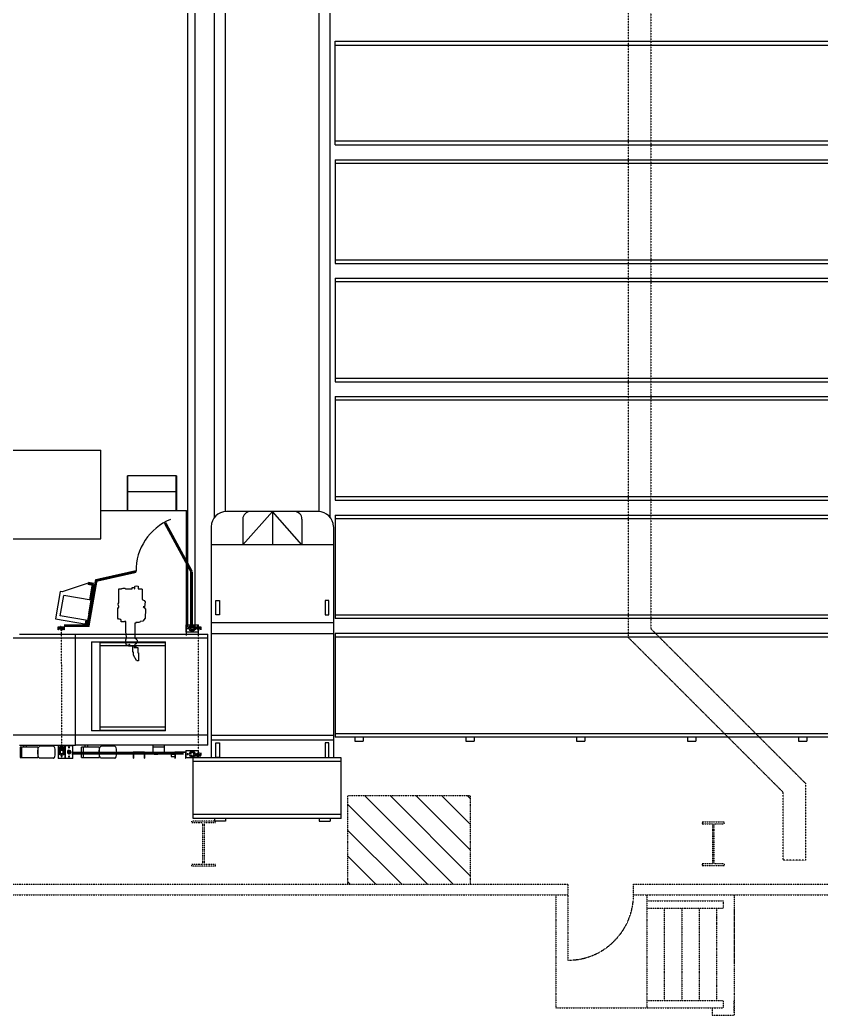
# Model space of a CAD drawing. Header units: millimetres. Extents: x -1732 to 458256, y -4349 to 130988.
# Drawn here: x 112965 to 123971, y 25979 to 39640 of the extents above; entities that cross this region are included whole.
import ezdxf

# ---------------------------------------------------------------- set-up
doc = ezdxf.new("R2010")
doc.units = ezdxf.units.MM
doc.header["$LTSCALE"] = 0.01
doc.header["$MEASUREMENT"] = 0
for name, pattern in [('HIDDEN', [9.525, 6.35, -3.175]), ('HIDDEN2', [4.7625, 3.175, -1.5875]), ('PHANTOM2', [31.75, 15.875, -3.175, 3.175, -3.175, 3.175, -3.175])]:
    doc.linetypes.add(name, pattern=pattern)
for name, color, linetype in [('F-E-EQP', 251, 'CONTINUOUS'), ('F-E-EQP-CAN', 251, 'HIDDEN2'), ('F-E-EQP-PH2', 251, 'PHANTOM2'), ('S-E-ACI', 251, 'PHANTOM2'), ('S-E-BET', 251, 'PHANTOM2'), ('SAFETY-GUARD', 251, 'CONTINUOUS')]:
    doc.layers.add(name, color=color, linetype=linetype)

msp = doc.modelspace()

# ---------------------------------------------------------------- hatches: boundary and pattern name
at = {"layer": 'F-E-EQP-PH2', "linetype": 'Continuous'}
h = msp.add_hatch(dxfattribs=at)
h.set_pattern_fill('ANSI31', color=256, scale=2000, angle=90, style=0)
h.set_pattern_definition([(135, (-78000, -38000), (-176.7767, -176.7767), [])])
h.paths.add_polyline_path([(119156.69551, 28993.53379), (117469.15801, 28993.53379), (117469.15801, 28276.77557), (119156.69551, 28276.77557)])
h.paths.add_polyline_path([(119156.69551, 28276.77557), (117469.15801, 28276.77557), (117469.15801, 27773.53379), (119156.69551, 27773.53379)])

# ---------------------------------------------------------------- linework, layer by layer
at = {"layer": 'F-E-EQP'}
for p, q in [((115637.65801, 32809.5177), (115637.65801, 45453.58158)), ((115789.65801, 32891.02998), (115789.65801, 45453.58158)), ((117076.65801, 32891.02914), (117076.65801, 45453.58158)), ((117228.65801, 32809.26314), (117228.65801, 45453.58158)), ((117294.60431, 39345.93878), (127206.58011, 39345.93878)), ((117294.60431, 37923.13809), (117294.60431, 39345.93878)), ((117294.60431, 39294.93878), (128572.60431, 39294.93878)), ((128572.60431, 37974.13878), (117294.60431, 37974.13878)), ((117294.60431, 37923.13809), (128572.58011, 37923.13809)), ((117294.60431, 37719.93913), (128730.58011, 37719.93913)), ((117294.60431, 37719.93913), (117294.60431, 36297.13844)), ((130096.60431, 37668.93913), (117294.60431, 37668.93913)), ((117294.60431, 36348.13913), (130096.60431, 36348.13913)), ((117294.60431, 36297.13844), (130096.58011, 36297.13844)), ((117294.60431, 36094.33913), (130254.58011, 36094.33913)), ((117294.60431, 36094.33913), (117294.60431, 34671.53844)), ((132230.20431, 36043.33913), (117294.60431, 36043.33913)), ((117294.60431, 34722.53913), (132230.20431, 34722.53913)), ((117294.60431, 34671.53844), (132230.58011, 34671.53844)), ((117294.60431, 34468.73913), (132388.58011, 34468.73913)), ((117294.60431, 34468.73913), (117294.60431, 33045.93844)), ((133754.58011, 34417.73913), (117294.60431, 34417.73913)), ((112856.51284, 33734.10493), (114076.57138, 33734.10495)), ((114076.57139, 32514.04641), (114076.57138, 33734.10495)), ((115114.62708, 33378.85659), (114442.62841, 33378.85659)), ((114442.62841, 32905.78254), (114442.62841, 33378.85659)), ((114448.6284, 32905.78254), (114448.6284, 33378.85659)), ((115108.62708, 33378.85659), (115108.62708, 32905.78254)), ((115114.62708, 33378.85659), (115114.62708, 32905.78254)), ((115114.62706, 33159.78203), (114442.62841, 33159.78203)), ((117294.60431, 33096.93913), (133754.20431, 33096.93913)), ((117294.60431, 33045.93844), (133754.58011, 33045.93844)), ((114076.57139, 32905.78254), (115256.11988, 32905.78254)), ((115256.11988, 31191.40987), (115256.11988, 32905.78254)), ((117063.00148, 32891.47794), (115803.31453, 32891.47794)), ((116026.75882, 32432.30447), (116433.15801, 32891.47794)), ((116433.15801, 32891.47794), (116433.15801, 32432.30447)), ((116433.15801, 32891.47794), (116433.15801, 32432.30447)), ((116840.18598, 32432.30355), (116433.78598, 32891.47794)), ((117294.60431, 32843.13913), (133912.58011, 32843.13913)), ((117294.60431, 32843.13913), (117294.60431, 31420.96263)), ((135278.20431, 32792.13913), (117294.60431, 32792.13913)), ((115594.29717, 32683.10514), (115594.29717, 29511.30154)), ((116026.75882, 32785.92931), (116026.75882, 32432.30447)), ((116840.18598, 32785.9291), (116840.18598, 32432.30355)), ((117271.39254, 32683.10472), (117271.39254, 29511.29478)), ((112856.51286, 32514.04639), (114076.57139, 32514.04641)), ((117271.35175, 32432.30355), (115594.68954, 32432.30355)), ((113902.55742, 31907.54484), (113548.02288, 31790.09168)), ((113517.57206, 31794.44179), (113452.32031, 31418.15666)), ((113548.02288, 31790.09168), (113517.57206, 31794.44179)), ((113519.74712, 31459.48278), (113569.77347, 31740.06533)), ((113946.0586, 31674.81358), (113569.77347, 31740.06533)), ((113913.43272, 31487.75854), (113946.0586, 31674.81358)), ((115655.60419, 31471.73828), (115655.60419, 31671.73788)), ((115655.60419, 31671.73788), (115705.60409, 31671.73788)), ((115705.60409, 31671.73788), (115705.60409, 31471.73828)), ((117160.39137, 31671.73544), (117160.39137, 31471.73544)), ((117210.39137, 31671.73544), (117160.39137, 31671.73544)), ((117210.39137, 31471.73544), (117210.39137, 31671.73544)), ((113896.03225, 31394.23103), (113519.74712, 31459.48278)), ((113913.43272, 31487.75854), (113896.03225, 31394.23103)), ((115705.60409, 31471.73828), (115655.60419, 31471.73828)), ((117160.39137, 31471.73544), (117210.39137, 31471.73544)), ((113452.32031, 31418.15666), (113880.2294, 31344.30434)), ((115594.92347, 31367.47794), (117271.62617, 31367.47794)), ((111483.03993, 31154.98575), (113730.93543, 31154.98575)), ((112962.04575, 31205.78565), (115547.0318, 31205.78565)), ((113728.03544, 29681.7887), (113728.03544, 31205.78565)), ((113730.93543, 31154.98575), (115547.0318, 31154.98575)), ((115547.0318, 29681.7887), (115547.0318, 31205.78565)), ((115594.92347, 31215.07794), (117271.69851, 31215.07794)), ((113950.40872, 31100.59812), (114966.16107, 31100.59813)), ((113950.40872, 31100.59812), (113950.40874, 29880.39027)), ((114063.51177, 31094.07295), (114966.16107, 31094.07296)), ((114063.51177, 31094.07295), (114063.51178, 29886.91545)), ((114063.51177, 31050.57178), (114966.16107, 31050.57179)), ((114063.51177, 31050.57178), (114063.51178, 29932.59168)), ((114966.16108, 29880.39028), (114966.16107, 31100.59813)), ((114966.16108, 29886.91546), (114966.16107, 31094.07296)), ((114966.16108, 29932.59169), (114966.16107, 31050.57179)), ((114966.16108, 29932.59169), (114063.51178, 29932.59168)), ((111483.03993, 29827.83841), (113728.03544, 29827.83841)), ((113728.03544, 29827.83841), (115547.0318, 29827.83841)), ((114966.16108, 29880.39028), (113950.40874, 29880.39027)), ((114966.16108, 29886.91546), (114063.51178, 29886.91545)), ((115594.92347, 29819.80647), (117271.39254, 29819.80647)), ((112962.04575, 29681.7887), (113728.03544, 29681.7887)), ((112968.84946, 29656.78875), (112968.84946, 29516.78903)), ((113210.84897, 29656.78875), (112968.84946, 29656.78875)), ((112994.24941, 29516.78903), (112994.24941, 29656.78875)), ((113015.61187, 29681.7887), (113015.61187, 29656.78875)), ((113015.61187, 29681.7887), (113055.61179, 29681.7887)), ((113055.61179, 29656.78875), (113055.61179, 29681.7887)), ((113210.84897, 29656.78875), (113210.84897, 29516.78903)), ((113426.04854, 29669.33872), (113236.24892, 29669.33872)), ((115547.0318, 29681.7887), (113728.03544, 29681.7887)), ((114054.38479, 29656.78875), (113812.38527, 29656.78875)), ((113812.38527, 29516.78903), (113812.38527, 29656.78875)), ((113837.78522, 29516.78903), (113837.78522, 29656.78875)), ((113859.14768, 29681.7887), (113859.14768, 29656.78875)), ((113899.1476, 29656.78875), (113899.1476, 29681.7887)), ((114054.38479, 29656.78875), (114054.38479, 29516.78903)), ((114269.58436, 29669.33872), (114079.78474, 29669.33872)), ((114797.0333, 29579.7889), (114797.0333, 29681.7887)), ((114797.0333, 29662.78874), (114949.033, 29662.78874)), ((114949.033, 29681.7887), (114949.033, 29579.7889)), ((115594.92347, 29757.16105), (117271.39254, 29757.16105)), ((115655.29822, 29714.06459), (115705.29812, 29714.06459)), ((115655.29822, 29514.06499), (115655.29822, 29714.06459)), ((115655.29822, 29514.06499), (115655.29822, 29714.06459)), ((115655.29822, 29714.06459), (115705.29812, 29714.06459)), ((115705.29812, 29714.06459), (115705.29812, 29514.06499)), ((115705.29812, 29714.06459), (115705.29812, 29514.06499)), ((117160.39137, 29714.05824), (117160.39137, 29514.05824)), ((117210.39137, 29714.05824), (117160.39137, 29714.05824)), ((117210.39137, 29514.05824), (117210.39137, 29714.05824)), ((112968.84946, 29516.78903), (113210.84897, 29516.78903)), ((113216.228, 29637.58879), (113210.84897, 29637.58879)), ((113216.228, 29535.98899), (113210.84897, 29535.98899)), ((113812.38527, 29516.78903), (114054.38479, 29516.78903)), ((114059.76381, 29637.58879), (114054.38479, 29637.58879)), ((114059.76381, 29535.98899), (114054.38479, 29535.98899)), ((114523.09635, 29592.88888), (114675.49605, 29592.88888)), ((114523.09635, 29592.88888), (114523.09635, 29503.98905)), ((114527.85884, 29588.12639), (114670.73356, 29588.12639)), ((114527.85884, 29588.12639), (114527.85884, 29503.98905)), ((114670.73356, 29588.12639), (114670.73356, 29503.98905)), ((114675.49605, 29592.88888), (114675.49605, 29503.98905)), ((114949.033, 29579.7889), (114797.0333, 29579.7889)), ((114812.03327, 29554.78895), (114812.03327, 29579.7889)), ((114862.03317, 29554.78895), (114812.03327, 29554.78895)), ((114862.03317, 29579.7889), (114862.03317, 29554.78895)), ((115093.00771, 29556.28895), (115043.00781, 29556.28895)), ((115043.00781, 29556.28895), (115043.00781, 29530.289)), ((115043.00781, 29530.289), (115093.00771, 29530.289)), ((115093.00771, 29592.88888), (115093.00771, 29503.98905)), ((115093.00771, 29592.88888), (115245.40741, 29592.88888)), ((115097.7702, 29588.12639), (115097.7702, 29503.98905)), ((115097.7702, 29588.12639), (115240.64492, 29588.12639)), ((115240.64492, 29588.12639), (115240.64492, 29503.98905)), ((115245.40741, 29592.88888), (115245.40741, 29503.98905)), ((115344.69551, 28679.44478), (115344.69551, 29511.29478)), ((117376.69551, 29511.29478), (115344.69551, 29511.29478)), ((115705.29812, 29514.06499), (115655.29822, 29514.06499)), ((117160.39137, 29514.05824), (117210.39137, 29514.05824)), ((117376.69551, 28679.44478), (117376.69551, 29511.29478)), ((113426.04854, 29504.23905), (113236.24892, 29504.23905)), ((114269.58436, 29504.23905), (114079.78474, 29504.23905)), ((114523.09635, 29503.98905), (114527.85884, 29503.98905)), ((114670.73356, 29503.98905), (114675.49605, 29503.98905)), ((115093.00771, 29503.98905), (115097.7702, 29503.98905)), ((115240.64492, 29503.98905), (115245.40741, 29503.98905)), ((117376.69551, 29460.49478), (115344.69551, 29460.49478)), ((117376.69551, 28730.24478), (115344.69551, 28730.24478)), ((117376.69551, 28679.44478), (115344.69551, 28679.44478)), ((115637.65801, 28679.44478), (115637.65801, 28641.34478)), ((115789.65801, 28641.34478), (115637.65801, 28641.34478)), ((115789.65801, 28679.44478), (115789.65801, 28641.34478)), ((117076.65801, 28679.44478), (117076.65801, 28641.34478)), ((117076.65801, 28641.34478), (117228.65801, 28641.34478)), ((117228.65801, 28679.44478), (117228.65801, 28641.34478))]:
    msp.add_line(p, q, dxfattribs=at)
at = {"layer": 'F-E-EQP', "lineweight": 211}
for p, q in [((113902.55742, 31907.54484), (113978.68447, 31894.49449)), ((113939.57437, 31675.93801), (113978.68447, 31894.49449)), ((113880.2294, 31344.30434), (113889.37037, 31395.38626))]:
    msp.add_line(p, q, dxfattribs=at)
at = {"layer": 'F-E-EQP', "linetype": 'Continuous'}
for p, q in [((117294.60431, 31471.96332), (135278.20431, 31471.96332)), ((135278.58011, 31420.96263), (117294.60431, 31420.96263)), ((117294.60431, 31217.53913), (117294.60431, 29794.73844)), ((135436.58011, 31217.53913), (117294.60431, 31217.53913)), ((136802.58011, 31166.63878), (117294.60431, 31166.63878)), ((117294.60431, 29845.73913), (136802.58011, 29845.73913)), ((136802.58011, 29794.73844), (117294.60431, 29794.73844)), ((117565.20801, 29795.36263), (117565.20801, 29737.36424)), ((117679.50801, 29795.36263), (117679.50801, 29737.36424)), ((119089.20801, 29795.36263), (119089.20801, 29737.36424)), ((119203.50801, 29795.36263), (119203.50801, 29737.36424)), ((120613.20801, 29795.36263), (120613.20801, 29737.36424)), ((120727.50801, 29795.36263), (120727.50801, 29737.36424)), ((122137.20801, 29795.36263), (122137.20801, 29737.36424)), ((122251.50801, 29795.36263), (122251.50801, 29737.36424)), ((123661.20801, 29795.36263), (123661.20801, 29737.36424)), ((123775.50801, 29795.36263), (123775.50801, 29737.36424)), ((117565.20801, 29737.36424), (117679.50801, 29737.36424)), ((119089.20801, 29737.36424), (119203.50801, 29737.36424)), ((120613.20801, 29737.36424), (120727.50801, 29737.36424)), ((122137.20801, 29737.36424), (122251.50801, 29737.36424)), ((123661.20801, 29737.36424), (123775.50801, 29737.36424))]:
    msp.add_line(p, q, dxfattribs=at)
msp.add_lwpolyline([(114570.3004, 31872.74392), (114592.05099, 31868.3938), (114592.05099, 31831.4178), (114635.55216, 31831.4178), (114644.25239, 31824.89263), (114644.25239, 31683.51382), (114672.52815, 31670.46347), (114685.57851, 31650.88795), (114676.87827, 31583.46113), (114657.92419, 31583.46113), (114670.3531, 31572.58584), (114688.8411, 31550.83525), (114687.75357, 31429.03197), (114652.95263, 31385.5308), (114618.15169, 31383.35574), (114611.62652, 31372.48045), (114598.57617, 31365.95527), (114557.25006, 31365.95527), (114557.25006, 31359.4301), (114546.37476, 31359.4301), (114546.37476, 31237.62682), (114542.02465, 31172.37506), (114542.02465, 31150.62448), (114550.72488, 31148.44942), (114561.60018, 31141.92424), (114568.12535, 31135.39907), (114574.65053, 31124.52377), (114576.82559, 31113.64848), (114574.65053, 31091.89789), (114568.12535, 31083.19766), (114561.60018, 31074.49743), (114550.72488, 31070.14731), (114544.19971, 31067.53724), (114544.19971, 31052.74684), (114559.42512, 31052.74684), (114559.42512, 31033.17131), (114535.49947, 31033.17131), (114535.49947, 31024.47108), (114587.70088, 31024.47108), (114587.70088, 30952.69415), (114596.40111, 30952.69415), (114596.40112, 30839.5911), (114583.35076, 30839.5911), (114574.65053, 30841.76616), (114571.38794, 30845.02875), (114568.12535, 30848.29134), (114526.79924, 30917.89321), (114524.62418, 30930.94356), (114524.62418, 30961.39438), (114518.09901, 30961.39438), (114518.09901, 31030.99625), (114520.27406, 31035.34637), (114524.62418, 31037.52143), (114509.39877, 31037.52143), (114509.39877, 31044.04661), (114459.37242, 31044.0466), (114459.37242, 31052.74684), (114474.59783, 31052.74684), (114474.59783, 31065.79719), (114470.24772, 31065.79719), (114470.24772, 31061.44707), (114461.54748, 31061.44707), (114452.84725, 31052.74684), (114437.62184, 31052.74684), (114428.9216, 31054.9219), (114420.22137, 31085.37272), (114420.22137, 31131.04895), (114428.9216, 31163.67483), (114428.9216, 31170.2), (114431.09666, 31172.37506), (114422.39643, 31237.62682), (114420.22137, 31237.62682), (114420.22137, 31381.18068), (114402.8209, 31381.18068), (114402.8209, 31374.6555), (114374.54514, 31374.6555), (114374.54514, 31379.00562), (114354.96961, 31379.00562), (114354.96961, 31402.93127), (114350.61949, 31402.93127), (114350.61949, 31406.84637), (114333.21902, 31413.80656), (114324.51879, 31413.80656), (114320.16867, 31413.80656), (114309.29338, 31426.85691), (114309.29338, 31559.53548), (114320.16867, 31572.58583), (114324.51879, 31572.58583), (114324.51879, 31594.33642), (114320.16867, 31598.68654), (114315.81855, 31624.78724), (114324.51879, 31638.45903), (114324.51878, 31824.89263), (114326.69384, 31829.24274), (114333.21902, 31831.4178), (114361.49478, 31831.4178), (114363.66984, 31833.59286), (114372.37007, 31833.59286), (114383.24536, 31837.94298), (114404.99595, 31837.94298), (114411.52113, 31835.76792), (114415.87124, 31833.59286), (114418.0463, 31831.4178), (114509.39876, 31831.4178), (114509.39876, 31846.64321), (114518.09899, 31848.81827), (114531.14935, 31848.81827), (114537.67452, 31846.64321), (114537.67452, 31831.4178), (114546.37476, 31831.4178), (114546.37476, 31861.86862), (114548.54981, 31868.3938), (114570.3004, 31872.74392)], dxfattribs=at)
at = {"layer": 'F-E-EQP'}
msp.add_lwpolyline([(115240.21847, 29504.10516), (115244.56858, 29504.10516), (115244.56858, 29591.1075)], dxfattribs=at)
for centre, radius, start, end in [((115802.68781, 32683.0873), 208.39065, 90, 179.995093964), ((116132.30745, 32785.92931), 105.54863, 90, 180), ((116734.63714, 32785.9291), 105.54884, 0, 90), ((117063.00148, 32683.47794), 208, 0.027196546, 90)]:
    msp.add_arc(centre, radius, start, end, dxfattribs=at)
at = {"layer": 'F-E-EQP', "extrusion": (0, 0, -1)}
for centre in [(113236.24892, 29586.78889), (114079.78474, 29586.78889)]:
    msp.add_ellipse(centre, major_axis=(0, 82.54983), ratio=0.3076923077, start_param=3.1415926536, end_param=6.2831853072, dxfattribs=at)
at = {"layer": 'F-E-EQP'}
for centre in [(113426.04854, 29586.78889), (114269.58436, 29586.78889)]:
    msp.add_ellipse(centre, major_axis=(0, 82.54983), ratio=0.3076923077, start_param=3.1415926536, end_param=6.2831853072, dxfattribs=at)
at = {"layer": 'F-E-EQP-CAN'}
msp.add_lwpolyline([(123451.15801, 28104.82362), (123451.15801, 29033.73968), (121325.00976, 31159.88793), (121325.00976, 42543.46344), (117675.73121, 42543.46344), (117675.73121, 45689.60598), (114367.42361, 45689.60598), (114367.42361, 45994.40598), (117980.53121, 45994.40598), (117980.53121, 42848.26344), (121629.80976, 42848.26344), (121629.80976, 31286.14022), (123755.95801, 29159.99198), (123755.95801, 28104.82362)], close=True, dxfattribs=at)
at = {"layer": 'F-E-EQP-PH2', "linetype": 'Continuous'}
for p, q in [((115271.15805, 31306.33263), (115271.15805, 45725.58158)), ((115373.15805, 31306.33263), (115373.15805, 45725.58158))]:
    msp.add_line(p, q, dxfattribs=at)
at = {"layer": 'F-E-EQP-PH2'}
for p, q in [((117469.15801, 27773.53379), (117469.15801, 28993.53379)), ((117469.15801, 28993.53379), (119156.69551, 28993.53379)), ((119156.69551, 27773.53379), (119156.69551, 28993.53379)), ((120325.56001, 27628.53379), (120325.56001, 26078.54001)), ((121575.50823, 27628.53379), (121575.50823, 26078.54001)), ((122775.4845, 27628.53379), (122775.4845, 25978.55037)), ((121575.50823, 27545.6969), (122625.48632, 27545.6969)), ((122625.48632, 27545.6969), (122625.48632, 27445.67982)), ((121575.50823, 27445.67982), (122625.48632, 27445.67982)), ((121815.5108, 27445.67982), (121815.5108, 26178.56623)), ((122055.51337, 27445.67982), (122055.51337, 26178.56623)), ((122295.51594, 27445.67982), (122295.51594, 26178.56623)), ((122535.50936, 27445.67982), (122535.50936, 27172.66528)), ((122535.50936, 27374.72238), (122535.50936, 26178.56623)), ((122775.4845, 27445.67982), (122775.4845, 26686.2502)), ((121575.50823, 26178.56623), (122625.48632, 26178.56623)), ((122625.48632, 26178.56623), (122625.48632, 26078.54001)), ((122775.4845, 26016.13766), (122775.4845, 26178.56623)), ((120325.56001, 26078.54001), (122625.48632, 26078.54001)), ((122475.51558, 26078.54001), (122475.51558, 25978.55037)), ((122475.51558, 25978.55037), (122775.4845, 25978.55037))]:
    msp.add_line(p, q, dxfattribs=at)
at = {"layer": 'S-E-ACI'}
for p, q in [((115652.67051, 28641.34478), (115325.64551, 28641.34478)), ((115325.64551, 28619.11978), (115325.64551, 28641.34478)), ((115476.45801, 28619.11978), (115325.64551, 28619.11978)), ((115476.45801, 28044.44478), (115476.45801, 28619.11978)), ((115501.85801, 28044.44478), (115501.85801, 28619.11978)), ((115652.67051, 28619.11978), (115501.85801, 28619.11978)), ((115652.67051, 28619.11978), (115652.67051, 28641.34478)), ((122338.55011, 28631.7832), (122638.5556, 28631.7832)), ((122338.55011, 28631.7832), (122338.55011, 28601.78174)), ((122338.55011, 28601.78174), (122481.08678, 28601.78174)), ((122481.08678, 28601.78174), (122481.08678, 28061.78282)), ((122496.08294, 28601.78174), (122496.08294, 28061.78282)), ((122496.08294, 28601.78174), (122638.5556, 28601.78174)), ((122638.5556, 28631.7832), (122638.5556, 28601.78174)), ((115476.45801, 28044.44478), (115325.64551, 28044.44478)), ((115325.64551, 28022.21978), (115325.64551, 28044.44478)), ((115652.67051, 28022.21978), (115325.64551, 28022.21978)), ((115652.67051, 28044.44478), (115501.85801, 28044.44478)), ((115652.67051, 28022.21978), (115652.67051, 28044.44478)), ((122338.55011, 28061.78282), (122338.55011, 28031.78135)), ((122338.55011, 28061.78282), (122481.08678, 28061.78282)), ((122338.55011, 28031.78135), (122638.5556, 28031.78135)), ((122496.08294, 28061.78282), (122638.5556, 28061.78282)), ((122638.5556, 28061.78282), (122638.5556, 28031.78135))]:
    msp.add_line(p, q, dxfattribs=at)
at = {"layer": 'S-E-BET'}
for p, q in [((101339.25635, 27773.53379), (120493.86454, 27773.53379)), ((120493.86454, 27773.53379), (120493.86454, 26732.43364)), ((121393.83533, 27773.53379), (143764.73161, 27773.53379)), ((121393.83533, 27628.53379), (121393.83533, 27773.53379)), ((101339.25635, 27628.53379), (120493.86454, 27628.53379)), ((121393.83533, 27628.53379), (143988.02167, 27628.53379))]:
    msp.add_line(p, q, dxfattribs=at)
msp.add_arc((120493.86378, 27632.41356), 899.97991, 270.000048403, 359.753, dxfattribs=at)
at = {"layer": 'SAFETY-GUARD', "lineweight": 211}
for p, q in [((113511.04689, 31285.47809), (113511.04689, 31302.87856)), ((113521.92218, 31292.00327), (113524.09724, 31294.17833)), ((113524.09724, 31302.87856), (113526.2723, 31302.87856)), ((113524.09724, 31298.52844), (113530.62242, 31298.52844)), ((113524.09724, 31289.82821), (113524.09724, 31287.65315)), ((113532.79748, 31287.65315), (113524.09724, 31287.65315)), ((113524.09724, 31285.47809), (113532.79748, 31285.47809)), ((113526.2723, 31285.47809), (113526.2723, 31287.65315)), ((113530.62242, 31285.47809), (113530.62242, 31287.65315)), ((113554.54806, 31287.65315), (113545.84783, 31287.65315)), ((113545.84783, 31285.47809), (113554.54806, 31285.47809)), ((113548.02289, 31285.47809), (113548.02289, 31287.65315)), ((113552.373, 31285.47809), (113552.373, 31287.65315)), ((113554.54806, 31289.82821), (113554.54806, 31294.17833)), ((115390.29748, 31285.47812), (115390.29748, 31302.87859)), ((115403.34783, 31302.87859), (115401.17278, 31302.87859)), ((115401.17278, 31292.00329), (115403.34783, 31294.17835)), ((115403.34783, 31298.52847), (115409.87301, 31298.52847)), ((115403.34783, 31289.82823), (115403.34783, 31287.65318)), ((115412.04807, 31287.65318), (115403.34783, 31287.65318)), ((115403.34783, 31285.47812), (115412.04807, 31285.47812)), ((115405.52289, 31285.47812), (115405.52289, 31287.65318)), ((115407.69795, 31285.47812), (115407.69795, 31287.65318)), ((115431.6236, 31287.65318), (115422.92336, 31287.65318)), ((115422.92336, 31285.47812), (115431.6236, 31285.47812)), ((115427.27348, 31285.47812), (115427.27348, 31287.65318)), ((115429.44854, 31285.47812), (115429.44854, 31287.65318)), ((115431.6236, 31289.82823), (115431.6236, 31294.17835)), ((113524.09724, 31281.12797), (113534.97253, 31281.12797)), ((113550.19794, 31281.12798), (113541.49771, 31281.12797)), ((115403.34783, 31281.128), (115414.22313, 31281.128)), ((115427.27348, 31281.128), (115420.7483, 31281.128)), ((113517.57209, 29649.83406), (113517.57209, 29632.43359)), ((113530.62244, 29656.35923), (113543.67279, 29656.35923)), ((113530.62244, 29652.00912), (113530.62244, 29656.35923)), ((113530.62244, 29652.00912), (113541.49773, 29652.00912)), ((113530.62244, 29649.83406), (113532.7975, 29649.83406)), ((113530.62244, 29645.48394), (113530.62244, 29649.83406)), ((113539.32267, 29649.83406), (113530.62244, 29649.83406)), ((113534.97256, 29649.83406), (113537.14761, 29649.83406)), ((113537.14761, 29649.83406), (113539.32267, 29649.83406)), ((113556.72314, 29656.35923), (113548.02291, 29656.35923)), ((113552.37302, 29652.00912), (113561.07326, 29652.00912)), ((113561.07326, 29649.83406), (113552.37302, 29649.83406)), ((113554.54808, 29649.83406), (113556.72314, 29649.83406)), ((113558.8982, 29649.83406), (113561.07326, 29649.83406)), ((113561.07326, 29656.35923), (113561.07326, 29652.00912)), ((113561.07326, 29649.83406), (113563.24832, 29649.83406)), ((113561.07326, 29645.48394), (113561.07326, 29643.30888)), ((113528.44738, 29643.30888), (113530.62244, 29643.30888)), ((113530.62244, 29638.95876), (113537.14761, 29638.95876)), ((113530.62244, 29632.43359), (113532.7975, 29632.43359)), ((113561.07326, 29638.95876), (113561.07326, 29643.30888)), ((115390.29751, 29560.65668), (115390.29751, 29543.25621)), ((115401.1728, 29554.13151), (115403.34786, 29554.13151)), ((115403.34786, 29543.25621), (115401.1728, 29543.25621)), ((115403.34786, 29567.18186), (115414.22315, 29567.18186)), ((115403.34786, 29562.83174), (115403.34786, 29567.18186)), ((115403.34786, 29562.83174), (115412.04809, 29562.83174)), ((115403.34786, 29560.65668), (115405.52292, 29560.65668)), ((115403.34786, 29556.30656), (115403.34786, 29560.65668)), ((115412.04809, 29560.65668), (115403.34786, 29560.65668)), ((115403.34786, 29549.78139), (115409.87303, 29549.78139)), ((115405.52292, 29560.65668), (115407.69797, 29560.65668)), ((115407.69797, 29560.65668), (115409.87303, 29560.65668)), ((115427.2735, 29567.18186), (115420.74833, 29567.18186)), ((115422.92338, 29562.83174), (115431.62362, 29562.83174)), ((115431.62362, 29560.65668), (115422.92338, 29560.65668)), ((115427.2735, 29560.65668), (115429.44856, 29560.65668)), ((115429.44856, 29560.65668), (115431.62362, 29560.65668)), ((115431.62362, 29567.18186), (115431.62362, 29562.83174)), ((115431.62362, 29560.65668), (115433.79868, 29560.65668)), ((115431.62362, 29556.30656), (115431.62362, 29554.13151)), ((115431.62362, 29549.78139), (115431.62362, 29554.13151))]:
    msp.add_line(p, q, dxfattribs=at)
at = {"layer": 'SAFETY-GUARD'}
for p, q in [((115244.56856, 31337.67952), (115244.56856, 31235.45177)), ((115244.56856, 31337.67952), (115420.7483, 31337.67952)), ((115271.99485, 31306.3358), (115373.59465, 31306.3358)), ((115420.7483, 31235.45177), (115420.7483, 31337.67952)), ((115420.7483, 31235.45177), (115244.56856, 31235.45177)), ((113489.29633, 29680.28488), (113489.29633, 29501.93007)), ((113489.29633, 29680.28488), (113589.34902, 29680.28488)), ((113589.34902, 29501.93008), (113589.34902, 29680.28488)), ((113589.34902, 29680.28488), (113589.34902, 29501.93008)), ((113589.34902, 29680.28488), (113691.57677, 29680.28488)), ((113691.57677, 29501.93008), (113691.57677, 29680.28488)), ((115244.56858, 29610.68303), (115244.56858, 29510.63033)), ((115244.56858, 29610.68303), (115420.74833, 29610.68303)), ((115420.74833, 29510.63033), (115244.56858, 29510.63033)), ((115420.74833, 29510.63033), (115420.74833, 29610.68303)), ((113589.34902, 29501.93008), (113489.29633, 29501.93007)), ((113691.57677, 29501.93008), (113589.34902, 29501.93008))]:
    msp.add_line(p, q, dxfattribs=at)
at = {"layer": 'SAFETY-GUARD', "linetype": 'HIDDEN'}
for p, q in [((113532.79748, 31274.6028), (113539.32267, 29660.70935)), ((115412.04807, 31274.60282), (115412.04807, 29627.78213))]:
    msp.add_line(p, q, dxfattribs=at)
at = {"layer": 'SAFETY-GUARD', "linetype": 'Continuous', "const_width": 38.1}
for points in [[(114958.54834, 32737.3297), (115322.87066, 32066.32414)], [(113572.18835, 31323.54162), (113904.73249, 31323.54162), (114013.48541, 31944.52084), (114560.51263, 32067.41166)], [(115322.87066, 32066.32414), (115322.87066, 31282.09004)], [(113675.59461, 29573.43274), (115215.56179, 29573.43274)]]:
    msp.add_lwpolyline(points, dxfattribs=at)
at = {"layer": 'SAFETY-GUARD'}
for points in [[(113491.47136, 31302.87856), (113493.64642, 31307.22868), (113497.99654, 31309.40374)], [(113491.47136, 31268.07762), (113491.47136, 31307.22868)], [(113493.64642, 31281.12797), (113493.64642, 31302.87856), (113495.82148, 31305.05362), (113497.99654, 31307.22868), (113567.59841, 31307.22868), (113569.77347, 31305.05362), (113569.77347, 31302.87856)], [(113497.99654, 31309.40374), (113567.59841, 31309.40374)], [(113511.04689, 31285.47809), (113508.87183, 31285.47809), (113508.87183, 31307.22868)], [(113524.09724, 31307.22868), (113524.09724, 31302.87856), (113511.04689, 31302.87856)], [(113517.57207, 31281.12797), (113513.22195, 31281.12797), (113511.04689, 31287.65315), (113513.22195, 31292.00327), (113517.57207, 31294.17833), (113524.09724, 31292.00327), (113526.2723, 31287.65315), (113524.09724, 31281.12797), (113517.57207, 31281.12797), (113517.57207, 31281.12797)], [(113511.04689, 31281.12797), (113511.04689, 31285.47809)], [(113521.92218, 31281.12797), (113521.92218, 31302.87856)], [(113521.92218, 31289.82821), (113524.09724, 31289.82821)], [(113524.09724, 31289.82821), (113524.09724, 31287.65315), (113521.92218, 31287.65315)], [(113524.09724, 31302.87856), (113524.09724, 31307.22868)], [(113554.54806, 31305.05362), (113524.09724, 31305.05362)], [(113526.2723, 31300.7035), (113524.09724, 31300.7035), (113524.09724, 31302.87856)], [(113524.09724, 31300.7035), (113524.09724, 31298.52844)], [(113524.09724, 31298.52844), (113524.09724, 31289.82821)], [(113524.09724, 31289.82821), (113524.09724, 31292.00327), (113526.2723, 31292.00327)], [(113524.09724, 31287.65315), (113524.09724, 31281.12797)], [(113524.09724, 31285.47809), (113532.79748, 31285.47809)], [(113526.2723, 31300.7035), (113530.62242, 31300.7035), (113530.62242, 31294.17833), (113526.2723, 31292.00327)], [(113526.2723, 31298.52844), (113526.2723, 31300.7035)], [(113526.2723, 31285.47809), (113526.2723, 31283.30303), (113530.62242, 31283.30303)], [(113530.62242, 31283.30303), (113530.62242, 31285.47809)], [(113539.32265, 31281.12797), (113534.97253, 31281.12797), (113532.79748, 31285.47809), (113534.97253, 31289.82821), (113539.32265, 31292.00327), (113543.67277, 31289.82821), (113545.84783, 31285.47809), (113543.67277, 31281.12797), (113539.32265, 31281.12797), (113539.32265, 31281.12797)], [(113532.79748, 31287.65315), (113532.79748, 31289.82821), (113534.97253, 31289.82821)], [(113539.32265, 31281.12797), (113534.97253, 31283.30303), (113534.97253, 31289.82821), (113539.32265, 31292.00327)], [(113539.32265, 31292.00327), (113543.67277, 31289.82821), (113543.67277, 31283.30303), (113539.32265, 31281.12797)], [(113543.67277, 31289.82821), (113545.84783, 31289.82821), (113545.84783, 31287.65315)], [(113554.54806, 31285.47809), (113545.84783, 31285.47809)], [(113552.373, 31292.00327), (113548.02289, 31294.17833), (113548.02289, 31300.7035), (113552.373, 31300.7035)], [(113548.02289, 31298.52844), (113554.54806, 31298.52844)], [(113548.02289, 31285.47809), (113548.02289, 31283.30303), (113552.373, 31283.30303)], [(113554.54806, 31302.87856), (113554.54806, 31300.7035), (113552.373, 31300.7035)], [(113552.373, 31300.7035), (113552.373, 31298.52844)], [(113552.373, 31292.00327), (113554.54806, 31292.00327), (113554.54806, 31289.82821)], [(113552.373, 31283.30303), (113552.373, 31285.47809)], [(113554.54806, 31307.22868), (113554.54806, 31302.87856)], [(113554.54806, 31298.52844), (113554.54806, 31300.7035)], [(113554.54806, 31298.52844), (113554.54806, 31294.17833)], [(113554.54806, 31289.82821), (113554.54806, 31287.65315)], [(113554.54806, 31281.12798), (113554.54806, 31287.65315)], [(113554.54806, 31285.47809), (113556.72312, 31285.47809)], [(113567.59841, 31309.40374), (113571.94853, 31307.22868), (113574.12359, 31302.87856)], [(113569.77347, 31268.07762), (113569.77347, 31302.87856)], [(113574.12359, 31302.87856), (113574.12359, 31268.07762)], [(115268.4942, 31281.128), (115264.14409, 31281.128), (115261.96903, 31287.65317), (115264.14409, 31292.00329), (115268.4942, 31294.17835), (115275.01938, 31292.00329), (115277.19444, 31287.65317), (115275.01938, 31281.128), (115268.4942, 31281.128), (115268.4942, 31281.128)], [(115331.5709, 31246.32706), (115316.34549, 31248.50212), (115303.29514, 31257.20235), (115294.59491, 31272.42776), (115290.24479, 31287.65317), (115294.59491, 31302.87858), (115303.29514, 31315.92894), (115316.34549, 31324.62917), (115331.5709, 31328.97929)], [(115331.5709, 31263.72753), (115320.69561, 31265.90259), (115311.99538, 31274.60282), (115307.64526, 31287.65317), (115311.99538, 31298.52847), (115320.69561, 31307.2287), (115331.5709, 31311.57882), (115344.62125, 31307.2287), (115353.32149, 31298.52847), (115357.67161, 31287.65318), (115353.32149, 31274.60282), (115344.62125, 31265.90259), (115331.5709, 31263.72753), (115331.5709, 31263.72753)], [(115307.64526, 31287.65317), (115311.99538, 31300.70353), (115320.69561, 31309.40376), (115331.5709, 31311.57882), (115344.62125, 31309.40376), (115353.32149, 31300.70353), (115357.67161, 31287.65318)], [(115357.67161, 31287.65318), (115353.32149, 31274.60282), (115344.62125, 31265.90259), (115331.5709, 31263.72753), (115320.69561, 31265.90259), (115311.99538, 31274.60282), (115307.64526, 31287.65317)], [(115331.5709, 31265.90259), (115320.69561, 31268.07765), (115314.17043, 31276.77788), (115309.82032, 31287.65317), (115314.17043, 31298.52847), (115320.69561, 31307.2287), (115331.5709, 31309.40376), (115344.62125, 31307.2287), (115351.14643, 31298.52847), (115355.49655, 31287.65318), (115351.14643, 31276.77788), (115344.62125, 31268.07765), (115331.5709, 31265.90259), (115331.5709, 31265.90259)], [(115331.5709, 31328.97929), (115346.79631, 31326.80423), (115359.84666, 31318.104), (115368.5469, 31307.2287)], [(115331.5709, 31328.97929), (115331.5709, 31311.57882)], [(115368.5469, 31302.87859), (115370.72196, 31307.2287), (115375.07207, 31309.40376)], [(115368.5469, 31268.07765), (115368.5469, 31307.2287)], [(115372.89702, 31281.128), (115372.89701, 31305.05364), (115375.07207, 31307.2287), (115444.67395, 31307.2287), (115446.84901, 31305.05364), (115449.02406, 31302.87859)], [(115375.07207, 31309.40376), (115444.67395, 31309.40376)], [(115390.29748, 31285.47812), (115385.94737, 31285.47812), (115385.94737, 31307.2287)], [(115396.82266, 31281.128), (115390.29748, 31281.128), (115388.12243, 31287.65318), (115390.29748, 31292.00329), (115396.82266, 31294.17835), (115401.17278, 31292.00329), (115403.34783, 31287.65318), (115401.17278, 31281.128), (115396.82266, 31281.128), (115396.82266, 31281.128)], [(115401.17278, 31307.2287), (115401.17278, 31302.87859), (115390.29748, 31302.87859)], [(115390.29748, 31281.128), (115390.29748, 31285.47812)], [(115401.17278, 31281.128), (115401.17278, 31294.17835), (115398.99772, 31294.17835), (115398.99772, 31302.87859)], [(115401.17278, 31289.82823), (115403.34783, 31289.82823)], [(115401.17278, 31289.82823), (115401.17278, 31287.65318)], [(115403.34783, 31302.87859), (115403.34783, 31307.2287)], [(115431.6236, 31305.05364), (115403.34783, 31305.05364)], [(115403.34783, 31300.70353), (115403.34783, 31302.87859)], [(115403.34783, 31300.70353), (115407.69795, 31300.70353), (115409.87301, 31296.35341), (115407.69795, 31294.17835), (115405.52289, 31292.00329), (115403.34783, 31292.00329)], [(115403.34783, 31298.52847), (115403.34783, 31300.70353), (115403.34783, 31298.52847), (115403.34783, 31298.52847)], [(115403.34783, 31298.52847), (115403.34783, 31289.82823)], [(115403.34783, 31289.82823), (115403.34783, 31292.00329)], [(115403.34783, 31287.65318), (115403.34783, 31281.128)], [(115403.34783, 31285.47812), (115412.04807, 31285.47812)], [(115403.34783, 31285.47812), (115403.34783, 31283.30306), (115409.87301, 31283.30306)], [(115409.87301, 31283.30306), (115409.87301, 31285.47812)], [(115416.39819, 31281.128), (115414.22313, 31283.30306), (115412.04807, 31285.47812), (115414.22313, 31289.82823), (115416.39819, 31292.00329)], [(115416.39819, 31281.128), (115412.04807, 31281.128), (115412.04807, 31289.82823), (115416.39819, 31292.00329), (115420.7483, 31289.82823), (115422.92336, 31285.47812), (115420.7483, 31281.128), (115416.39819, 31281.128), (115416.39819, 31281.128)], [(115412.04807, 31287.65318), (115412.04807, 31289.82823)], [(115416.39819, 31292.00329), (115420.7483, 31289.82823), (115422.92336, 31285.47812), (115420.7483, 31283.30306), (115416.39819, 31281.128)], [(115422.92336, 31289.82823), (115422.92336, 31287.65318)], [(115431.6236, 31285.47812), (115422.92336, 31285.47812)], [(115431.6236, 31292.00329), (115429.44854, 31292.00329), (115427.27348, 31294.17835), (115425.09842, 31296.35341), (115427.27348, 31300.70353), (115431.6236, 31300.70353), (115431.6236, 31302.87859)], [(115425.09842, 31298.52847), (115431.6236, 31298.52847)], [(115425.09842, 31285.47812), (115425.09842, 31283.30306), (115431.6236, 31283.30306)], [(115431.6236, 31307.2287), (115431.6236, 31302.87859)], [(115431.6236, 31300.70353), (115433.79865, 31300.70353)], [(115431.6236, 31298.52847), (115431.6236, 31300.70353), (115431.6236, 31298.52847), (115431.6236, 31298.52847)], [(115431.6236, 31298.52847), (115431.6236, 31294.17835)], [(115431.6236, 31292.00329), (115431.6236, 31289.82823)], [(115431.6236, 31289.82823), (115431.6236, 31287.65318)], [(115431.6236, 31281.128), (115431.6236, 31287.65318)], [(115431.6236, 31285.47812), (115433.79865, 31285.47812)], [(115431.6236, 31283.30306), (115431.6236, 31285.47812)], [(115444.67395, 31309.40376), (115449.02406, 31307.2287), (115451.19912, 31302.87859)], [(115449.02406, 31268.07765), (115449.02406, 31302.87859)], [(115451.19912, 31302.87859), (115451.19912, 31268.07765)], [(113493.64642, 31268.07762), (113491.47136, 31268.07762)], [(113493.64642, 31281.12797), (113493.64642, 31268.07762)], [(113521.92218, 31281.12797), (113511.04689, 31281.12797)], [(113513.22195, 31281.12797), (113513.22195, 31278.95292), (113521.92218, 31278.95292)], [(113521.92218, 31278.95292), (113521.92218, 31281.12797)], [(113526.2723, 31281.12797), (113528.44736, 31281.12797)], [(113539.32265, 31281.12797), (113537.14759, 31276.77786), (113532.79748, 31274.6028), (113528.44736, 31276.77786), (113526.2723, 31281.12797)], [(113537.14759, 31281.12797), (113528.44736, 31281.12797)], [(113543.67277, 31281.12797), (113554.54806, 31281.12798)], [(113550.19794, 31281.12798), (113552.373, 31281.12798)], [(113574.12359, 31268.07762), (113569.77347, 31268.07762)], [(115368.5469, 31268.07765), (115359.84666, 31257.20236), (115346.79631, 31248.50212), (115331.5709, 31246.32706), (115331.5709, 31263.72753)], [(115372.89702, 31268.07765), (115368.5469, 31268.07765)], [(115372.89702, 31281.128), (115372.89702, 31268.07765)], [(115401.17278, 31281.128), (115390.29748, 31281.128)], [(115390.29748, 31281.128), (115390.29748, 31278.95294), (115398.99772, 31278.95294)], [(115398.99772, 31278.95294), (115398.99772, 31281.128)], [(115403.34783, 31281.128), (115407.69795, 31281.128)], [(115418.57324, 31281.128), (115416.39819, 31276.77788), (115412.04807, 31274.60282), (115407.69795, 31276.77788), (115403.34783, 31281.128)], [(115414.22313, 31281.128), (115407.69795, 31281.128)], [(115420.7483, 31281.128), (115431.6236, 31281.128)], [(115427.27348, 31281.128), (115431.6236, 31281.128)], [(115451.19912, 31268.07765), (115449.02406, 31268.07765)], [(113497.99656, 29634.60865), (113497.99656, 29669.40958), (113500.17162, 29669.40958)], [(113500.17162, 29656.35923), (113500.17162, 29669.40958)], [(113500.17162, 29656.35923), (113500.17162, 29634.60865), (113502.34668, 29630.25853), (113576.29867, 29630.25853), (113578.47373, 29634.60865)], [(113517.57209, 29649.83406), (113515.39703, 29649.83406), (113515.39703, 29630.25853)], [(113517.57209, 29656.35923), (113517.57209, 29649.83406)], [(113528.44738, 29656.35923), (113517.57209, 29656.35923)], [(113519.74715, 29656.35923), (113519.74715, 29658.53429), (113528.44738, 29658.53429)], [(113528.44738, 29658.53429), (113528.44738, 29656.35923)], [(113528.44738, 29656.35923), (113528.44738, 29632.43359)], [(113530.62244, 29645.48394), (113530.62244, 29647.659), (113528.44738, 29647.659)], [(113528.44738, 29645.48394), (113530.62244, 29645.48394)], [(113530.62244, 29652.00912), (113530.62244, 29649.83406), (113539.32267, 29649.83406)], [(113530.62244, 29638.95876), (113530.62244, 29645.48394)], [(113530.62244, 29645.48394), (113532.7975, 29645.48394)], [(113539.32267, 29660.70935), (113534.97256, 29658.53429), (113532.7975, 29654.18417), (113534.97256, 29649.83406), (113539.32267, 29647.659), (113543.67279, 29649.83406), (113545.84785, 29654.18417), (113543.67279, 29658.53429), (113539.32267, 29660.70935), (113539.32267, 29660.70935)], [(113532.7975, 29656.35923), (113537.14761, 29656.35923)], [(113532.7975, 29652.00912), (113532.7975, 29654.18417), (113539.32267, 29654.18417)], [(113532.7975, 29636.78371), (113537.14761, 29636.78371), (113537.14761, 29643.30888), (113532.7975, 29645.48394)], [(113543.67279, 29656.35923), (113537.14761, 29656.35923)], [(113545.84785, 29656.35923), (113541.49773, 29654.18417), (113539.32267, 29649.83406), (113541.49773, 29645.48394), (113550.19797, 29645.48394), (113552.37302, 29649.83406), (113550.19797, 29654.18417), (113545.84785, 29656.35923), (113545.84785, 29656.35923)], [(113539.32267, 29654.18417), (113539.32267, 29652.00912)], [(113539.32267, 29649.83406), (113539.32267, 29647.659), (113541.49773, 29647.659)], [(113545.84785, 29654.18417), (113543.67279, 29654.18417), (113541.49773, 29649.83406), (113543.67279, 29647.659), (113545.84785, 29645.48394)], [(113545.84785, 29645.48394), (113550.19797, 29647.659), (113550.19797, 29654.18417), (113545.84785, 29654.18417)], [(113550.19797, 29656.35923), (113561.07326, 29656.35923)], [(113550.19797, 29647.659), (113552.37302, 29647.659), (113552.37302, 29649.83406)], [(113561.07326, 29649.83406), (113552.37302, 29649.83406)], [(113554.54808, 29652.00912), (113554.54808, 29654.18417), (113558.8982, 29654.18417)], [(113558.8982, 29645.48394), (113554.54808, 29643.30888), (113554.54808, 29636.78371), (113558.8982, 29636.78371)], [(113556.72314, 29656.35923), (113561.07326, 29656.35923)], [(113558.8982, 29654.18417), (113558.8982, 29652.00912)], [(113558.8982, 29645.48394), (113561.07326, 29645.48394)], [(113561.07326, 29652.00912), (113561.07326, 29649.83406)], [(113561.07326, 29645.48394), (113561.07326, 29649.83406)], [(113578.47373, 29669.40958), (113578.47373, 29634.60865)], [(113580.64879, 29669.40958), (113578.47373, 29669.40958)], [(113580.64879, 29634.60865), (113580.64879, 29669.40958)], [(113648.0756, 29656.35923), (113645.90054, 29660.70935), (113639.37537, 29660.70935), (113635.02525, 29658.53429), (113632.85019, 29652.00912), (113637.20031, 29647.659), (113641.55043, 29647.659), (113645.90054, 29649.83406), (113648.0756, 29656.35923), (113648.0756, 29656.35923)], [(113497.99656, 29634.60865), (113500.17162, 29628.08347), (113504.52174, 29628.08347)], [(113519.74715, 29628.08347), (113508.87185, 29617.20818), (113500.17162, 29606.33289), (113497.99656, 29591.10748), (113515.39703, 29591.10748)], [(113497.99656, 29591.10748), (113500.17162, 29575.88207), (113511.04691, 29560.65666), (113524.09726, 29551.95642), (113539.32267, 29549.78136), (113554.54808, 29551.95642), (113567.59844, 29560.65666), (113578.47373, 29575.88207), (113580.64879, 29591.10748)], [(113504.52174, 29628.08347), (113574.12361, 29628.08347)], [(113539.32267, 29615.03312), (113526.27232, 29610.683), (113517.57209, 29601.98277), (113515.39703, 29591.10748), (113517.57209, 29578.05712), (113526.27232, 29569.35689), (113539.32267, 29567.18183), (113552.37303, 29569.35689), (113561.07326, 29578.05713), (113563.24832, 29591.10748), (113561.07326, 29601.98277), (113552.37302, 29610.683), (113539.32267, 29615.03312), (113539.32267, 29615.03312)], [(113539.32267, 29615.03312), (113526.27232, 29612.85806), (113517.57209, 29601.98277), (113515.39703, 29591.10748), (113517.57209, 29578.05712), (113526.27232, 29569.35689), (113539.32267, 29565.00677)], [(113530.62244, 29630.25853), (113530.62244, 29632.43359), (113517.57209, 29632.43359)], [(113539.32267, 29612.85806), (113528.44738, 29610.683), (113519.74715, 29601.98277), (113517.57209, 29591.10748), (113519.74715, 29580.23218), (113528.44738, 29571.53195), (113539.32267, 29569.35689), (113550.19797, 29571.53195), (113558.8982, 29580.23218), (113561.07326, 29591.10748), (113558.8982, 29601.98277), (113550.19797, 29610.683), (113539.32267, 29612.85806), (113539.32267, 29612.85806)], [(113530.62244, 29634.60865), (113530.62244, 29638.95876)], [(113532.7975, 29636.78371), (113530.62244, 29634.60865)], [(113530.62244, 29634.60865), (113530.62244, 29630.25853)], [(113561.07326, 29632.43359), (113530.62244, 29632.43359)], [(113532.7975, 29638.95876), (113532.7975, 29636.78371)], [(113539.32267, 29534.55595), (113534.97256, 29532.3809), (113532.7975, 29528.03078), (113534.97256, 29521.5056), (113539.32267, 29519.33054), (113543.67279, 29521.5056), (113545.84785, 29528.03078), (113543.67279, 29532.3809), (113539.32267, 29534.55595), (113539.32267, 29534.55595)], [(113539.32267, 29565.00677), (113552.37303, 29569.35689), (113561.07326, 29578.05713), (113563.24832, 29591.10748), (113561.07326, 29601.98277), (113552.37302, 29612.85806), (113539.32267, 29615.03312)], [(113554.54808, 29638.95876), (113561.07326, 29638.95876)], [(113558.8982, 29636.78371), (113561.07326, 29636.78371), (113561.07326, 29638.95876)], [(113561.07326, 29634.60865), (113558.8982, 29636.78371)], [(113580.64879, 29591.10748), (113578.47373, 29606.33289), (113569.77349, 29617.20818), (113558.8982, 29628.08347)], [(113561.07326, 29638.95876), (113561.07326, 29634.60865)], [(113561.07326, 29630.25853), (113561.07326, 29634.60865)], [(113580.64879, 29591.10748), (113563.24832, 29591.10748)], [(113574.12361, 29628.08347), (113578.47373, 29628.08347), (113580.64879, 29634.60865)], [(113665.47607, 29595.4576), (113658.95089, 29606.33289), (113648.0756, 29612.85806), (113637.20031, 29615.03312), (113624.14996, 29608.50795), (113617.62478, 29599.80771), (113617.62478, 29586.75736), (113621.9749, 29575.88207), (113632.85019, 29567.18183), (113645.90054, 29567.18183), (113656.77584, 29571.53195), (113663.30101, 29582.40724), (113665.47607, 29595.4576), (113665.47607, 29595.4576)], [(113645.90054, 29612.85806), (113632.85019, 29610.683), (113624.14996, 29604.15783), (113617.62478, 29593.28254), (113619.79984, 29580.23218), (113628.50008, 29571.53195)], [(113617.62478, 29580.23218), (113626.32502, 29571.53195)], [(113663.30101, 29595.4576), (113656.77584, 29604.15783), (113648.0756, 29610.683), (113637.20031, 29612.85806), (113626.32502, 29608.50795), (113619.79984, 29597.63265), (113619.79984, 29586.75736), (113624.14996, 29575.88207), (113632.85019, 29569.35689), (113643.72548, 29569.35689), (113654.60078, 29573.70701), (113661.12595, 29582.40724), (113663.30101, 29595.4576), (113663.30101, 29595.4576)], [(113619.79984, 29586.75736), (113624.14996, 29578.05713), (113632.85019, 29571.53195), (113643.72548, 29571.53195), (113654.60078, 29575.88207)], [(113661.12595, 29593.28254), (113656.77584, 29604.15783), (113648.0756, 29610.683), (113637.20031, 29610.683), (113628.50007, 29606.33289)], [(113635.02525, 29595.45759), (113643.72548, 29597.63265), (113648.0756, 29593.28254), (113645.90054, 29584.5823), (113639.37537, 29582.40724), (113632.85019, 29588.93242), (113635.02525, 29595.45759), (113635.02525, 29595.45759)], [(113648.0756, 29528.03078), (113645.90054, 29532.3809), (113639.37537, 29534.55596), (113635.02525, 29530.20584), (113632.85019, 29525.85572), (113637.20031, 29521.5056), (113641.55043, 29519.33055), (113645.90054, 29523.68066), (113648.0756, 29528.03078), (113648.0756, 29528.03078)], [(113645.90054, 29591.10748), (113643.72548, 29595.45759), (113639.37537, 29595.45759), (113637.20031, 29593.28254), (113635.02525, 29588.93242), (113637.20031, 29586.75736), (113641.55043, 29584.5823), (113645.90054, 29586.75736), (113645.90054, 29591.10748), (113645.90054, 29591.10748)], [(113645.90054, 29591.10748), (113643.72548, 29595.45759), (113639.37537, 29595.45759), (113637.20031, 29593.28254), (113635.02525, 29588.93242), (113637.20031, 29586.75736), (113641.55043, 29586.75736), (113643.72548, 29588.93242), (113645.90054, 29591.10748), (113645.90054, 29591.10748)], [(113645.90054, 29591.10748), (113643.72548, 29595.45759), (113639.37537, 29595.45759), (113637.20031, 29593.28254), (113635.02525, 29588.93242), (113637.20031, 29586.75736), (113641.55043, 29584.5823), (113645.90054, 29586.75736), (113645.90054, 29591.10748), (113645.90054, 29591.10748)], [(113643.72548, 29591.10748), (113643.72548, 29593.28254), (113639.37537, 29595.45759), (113637.20031, 29593.28254), (113637.20031, 29588.93242), (113639.37537, 29586.75736), (113641.55043, 29586.75736), (113643.72548, 29588.93242), (113643.72548, 29591.10748), (113643.72548, 29591.10748)], [(113661.12595, 29593.28254), (113663.30101, 29593.28254)], [(115268.49423, 29567.18186), (115264.14411, 29565.0068), (115261.96905, 29560.65668), (115264.14411, 29556.30656), (115268.49423, 29554.1315), (115275.0194, 29556.30656), (115277.19446, 29560.65668), (115275.0194, 29565.0068), (115268.49423, 29567.18186), (115268.49423, 29567.18186)], [(115331.57092, 29601.98279), (115316.34552, 29597.63268), (115303.29516, 29588.93244), (115294.59493, 29575.88209), (115290.24481, 29560.65668), (115294.59493, 29545.43127), (115303.29516, 29530.20586), (115316.34552, 29521.50563), (115331.57093, 29519.33057)], [(115331.57093, 29584.58232), (115320.69563, 29580.23221), (115311.9954, 29571.53197), (115307.64528, 29560.65668), (115311.9954, 29547.60633), (115320.69563, 29538.90609), (115331.57093, 29536.73104), (115344.62128, 29538.90609), (115353.32151, 29547.60633), (115357.67163, 29560.65668), (115353.32151, 29571.53197), (115344.62128, 29580.23221), (115331.57093, 29584.58232), (115331.57093, 29584.58232)], [(115357.67163, 29560.65668), (115353.32151, 29573.70703), (115344.62128, 29582.40727), (115331.57093, 29584.58232), (115320.69563, 29582.40727), (115311.9954, 29573.70703), (115307.64528, 29560.65668)], [(115307.64528, 29560.65668), (115311.9954, 29547.60633), (115320.69563, 29538.90609), (115331.57093, 29536.73104), (115344.62128, 29538.90609), (115353.32151, 29547.60633), (115357.67163, 29560.65668)], [(115331.57093, 29582.40727), (115320.69563, 29580.23221), (115314.17046, 29571.53197), (115309.82034, 29560.65668), (115314.17046, 29549.78139), (115320.69563, 29541.08115), (115331.57093, 29538.90609), (115344.62128, 29541.08115), (115351.14645, 29549.78139), (115355.49657, 29560.65668), (115351.14645, 29571.53197), (115344.62128, 29580.23221), (115331.57093, 29582.40727), (115331.57093, 29582.40727)], [(115368.54692, 29580.23221), (115359.84669, 29591.1075), (115346.79633, 29599.80773), (115331.57092, 29601.98279), (115331.57093, 29584.58232)], [(115331.57093, 29519.33057), (115346.79634, 29521.50563), (115359.84669, 29530.20586), (115368.54692, 29541.08115)], [(115331.57093, 29519.33057), (115331.57093, 29536.73104)], [(115368.54692, 29580.23221), (115368.54692, 29541.08115)], [(115372.89704, 29580.23221), (115368.54692, 29580.23221)], [(115368.54692, 29545.43127), (115370.72198, 29538.9061), (115375.0721, 29538.9061)], [(115372.89704, 29567.18186), (115372.89704, 29580.23221)], [(115372.89704, 29567.18186), (115372.89704, 29543.25621), (115375.0721, 29541.08115), (115444.67397, 29541.08115), (115446.84903, 29543.25621), (115449.02409, 29545.43127)], [(115375.0721, 29538.9061), (115444.67397, 29538.9061)], [(115390.29751, 29560.65668), (115385.94739, 29560.65668), (115385.94739, 29541.08115)], [(115396.82268, 29567.18186), (115390.29751, 29565.0068), (115388.12245, 29560.65668), (115390.29751, 29556.30656), (115396.82268, 29554.13151), (115401.1728, 29556.30656), (115403.34786, 29560.65668), (115401.1728, 29565.0068), (115396.82268, 29567.18186), (115396.82268, 29567.18186)], [(115390.29751, 29567.18186), (115390.29751, 29569.35692), (115398.99774, 29569.35692)], [(115390.29751, 29567.18186), (115390.29751, 29560.65668)], [(115401.1728, 29567.18186), (115390.29751, 29567.18186)], [(115401.1728, 29541.08115), (115401.1728, 29543.25621), (115390.29751, 29543.25621)], [(115398.99774, 29569.35692), (115398.99774, 29567.18186)], [(115401.1728, 29567.18186), (115401.1728, 29554.13151), (115398.99774, 29554.13151), (115398.99774, 29543.25621)], [(115401.1728, 29556.30656), (115401.1728, 29558.48162)], [(115401.1728, 29556.30656), (115403.34786, 29556.30656)], [(115418.57327, 29567.18186), (115416.39821, 29571.53197), (115407.69797, 29571.53197), (115403.34786, 29567.18186)], [(115403.34786, 29567.18186), (115407.69797, 29567.18186)], [(115403.34786, 29562.83174), (115403.34786, 29565.0068), (115409.87303, 29565.0068)], [(115403.34786, 29562.83174), (115403.34786, 29560.65668), (115412.04809, 29560.65668)], [(115403.34786, 29549.78139), (115403.34786, 29556.30656)], [(115403.34786, 29556.30656), (115405.52292, 29556.30656)], [(115403.34786, 29547.60633), (115407.69797, 29547.60633), (115409.87303, 29551.95645), (115407.69797, 29554.13151), (115405.52292, 29556.30656), (115403.34786, 29556.30656)], [(115403.34786, 29549.78139), (115403.34786, 29547.60633)], [(115403.34786, 29545.43127), (115403.34786, 29549.78139)], [(115403.34786, 29547.60633), (115403.34786, 29545.43127)], [(115403.34786, 29545.43127), (115403.34786, 29541.08115)], [(115431.62362, 29543.25621), (115403.34786, 29543.25621)], [(115414.22315, 29567.18186), (115407.69797, 29567.18186)], [(115409.87303, 29565.0068), (115409.87303, 29562.83174)], [(115416.39821, 29567.18186), (115412.04809, 29565.0068), (115412.04809, 29556.30656), (115420.74833, 29556.30656), (115422.92338, 29560.65668), (115420.74833, 29565.0068), (115416.39821, 29567.18186), (115416.39821, 29567.18186)], [(115416.39821, 29565.0068), (115414.22315, 29565.0068), (115412.04809, 29560.65668), (115414.22315, 29558.48162), (115416.39821, 29556.30656)], [(115412.04809, 29560.65668), (115412.04809, 29558.48162)], [(115416.39821, 29556.30656), (115420.74833, 29558.48162), (115422.92338, 29560.65668), (115420.74833, 29565.0068), (115416.39821, 29565.0068)], [(115420.74833, 29567.18186), (115431.62362, 29567.18186)], [(115431.62362, 29560.65668), (115422.92338, 29560.65668)], [(115422.92338, 29558.48162), (115422.92338, 29560.65668)], [(115425.09844, 29562.83174), (115425.09844, 29565.0068), (115431.62362, 29565.0068)], [(115431.62362, 29556.30656), (115429.44856, 29556.30656), (115427.2735, 29554.13151), (115425.09844, 29551.95645), (115427.2735, 29547.60633), (115431.62362, 29547.60633)], [(115425.09844, 29549.78139), (115431.62362, 29549.78139)], [(115427.2735, 29567.18186), (115431.62362, 29567.18186)], [(115431.62362, 29565.0068), (115431.62362, 29562.83174)], [(115431.62362, 29562.83174), (115431.62362, 29560.65668)], [(115431.62362, 29556.30656), (115431.62362, 29560.65668)], [(115431.62362, 29549.78139), (115431.62362, 29545.43127)], [(115431.62362, 29547.60633), (115431.62362, 29549.78139)], [(115431.62362, 29545.43127), (115431.62362, 29547.60633)], [(115431.62362, 29541.08115), (115431.62362, 29545.43127)], [(115444.67397, 29538.9061), (115449.02409, 29538.9061), (115451.19915, 29545.43127)], [(115449.02409, 29580.23221), (115449.02409, 29545.43127)], [(115451.19915, 29580.23221), (115449.02409, 29580.23221)], [(115451.19915, 29545.43127), (115451.19915, 29580.23221)]]:
    msp.add_lwpolyline(points, dxfattribs=at)
at = {"layer": 'SAFETY-GUARD', "linetype": 'Continuous'}
msp.add_arc((115322.87066, 32076.27317), 762.40952, 112.220121639, 180.665965756, dxfattribs=at)

doc.saveas('drawing.dxf')
